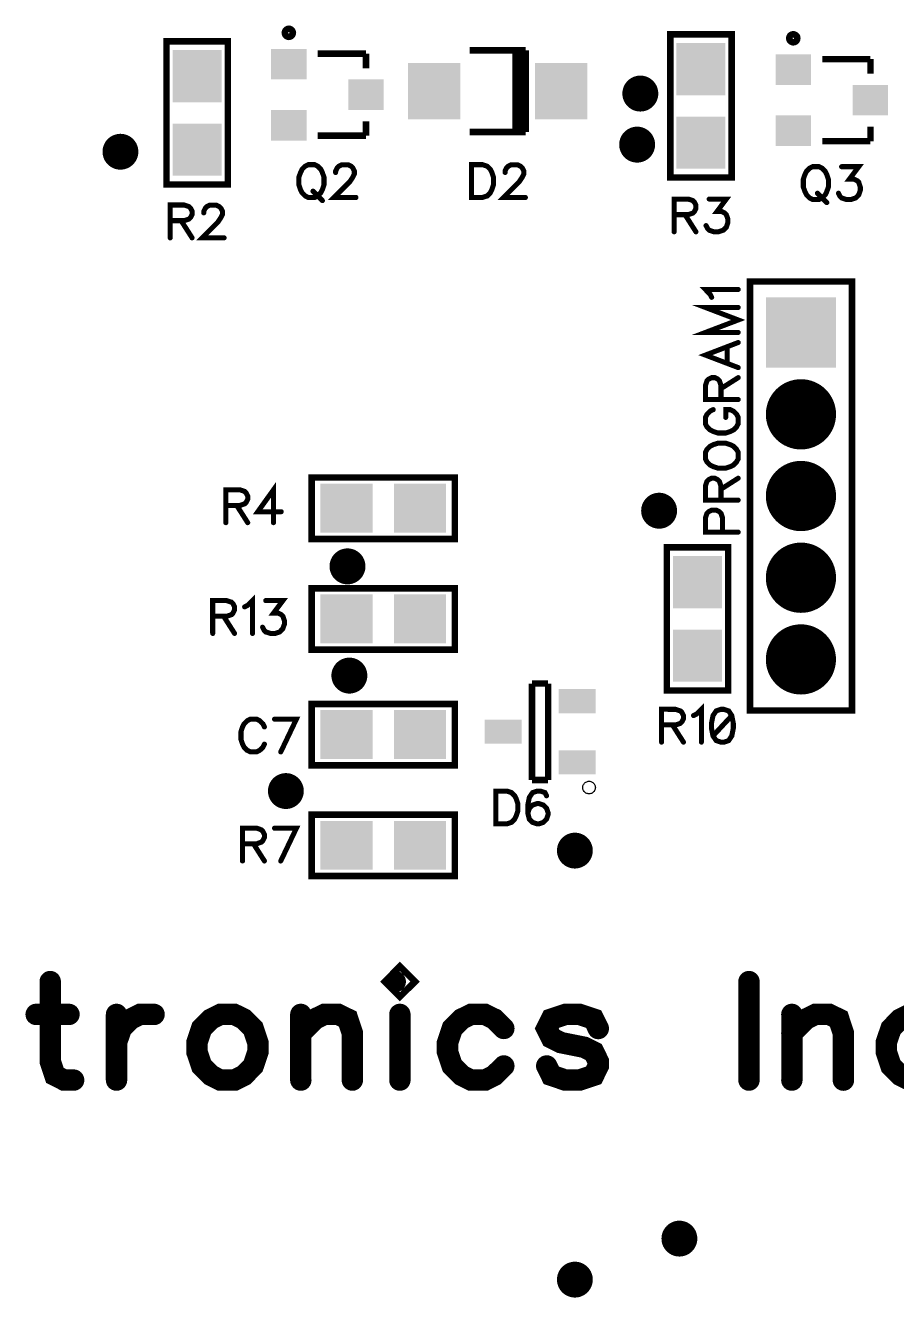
# Model space of a CAD drawing. Extents: x 0 to 5.24, y 0 to 4.77.
# Drawn here: x 2.545 to 3.612, y 1.208 to 2.765 of the extents above; entities that cross this region are included whole.
import ezdxf

# ---------------------------------------------------------------- set-up
doc = ezdxf.new("R2010")
doc.units = 0
doc.header["$MEASUREMENT"] = 0
for name, color, linetype in [('TOP_MASK', 6, 'Continuous'), ('TOP_PASTE', 7, 'Continuous'), ('TOP_SILK', 3, 'Continuous')]:
    doc.layers.add(name, color=color, linetype=linetype)

msp = doc.modelspace()

# ---------------------------------------------------------------- linework, layer by layer
at = {"layer": 'TOP_MASK', "linetype": 'Continuous'}
for points, const_width in [([(3.287, 2.6817, 1), (3.309, 2.6817, 1), (3.287, 2.6817, 1)], 0.022), ([(2.6504, 2.6105, 1), (2.6723, 2.6105, 1), (2.6504, 2.6105, 1)], 0.022), ([(3.2831, 2.6192, 1), (3.3051, 2.6192, 1), (3.2831, 2.6192, 1)], 0.022), ([(3.4732, 2.2891, 1), (3.5162, 2.2891, 1), (3.4732, 2.2891, 1)], 0.043), ([(3.4732, 2.1891, 1), (3.5162, 2.1891, 1), (3.4732, 2.1891, 1)], 0.043), ([(3.31, 2.1711, 1), (3.332, 2.1711, 1), (3.31, 2.1711, 1)], 0.022), ([(2.9284, 2.103, 1), (2.9504, 2.103, 1), (2.9284, 2.103, 1)], 0.022), ([(3.4732, 2.0891, 1), (3.5162, 2.0891, 1), (3.4732, 2.0891, 1)], 0.043), ([(3.4732, 1.9891, 1), (3.5161, 1.9891, 1), (3.4732, 1.9891, 1)], 0.043), ([(2.9307, 1.9693, 1), (2.9527, 1.9693, 1), (2.9307, 1.9693, 1)], 0.022), ([(2.853, 1.828, 1), (2.8749, 1.828, 1), (2.853, 1.828, 1)], 0.022), ([(3.2069, 1.7551, 1), (3.2288, 1.7551, 1), (3.2069, 1.7551, 1)], 0.022), ([(3.3349, 1.2802, 1), (3.3568, 1.2802, 1), (3.3349, 1.2802, 1)], 0.022), ([(3.2069, 1.23, 1), (3.2288, 1.23, 1), (3.2069, 1.23, 1)], 0.022)]:
    msp.add_lwpolyline(points, format="xyb", dxfattribs=dict(at, const_width=const_width))
at = {"layer": 'TOP_MASK'}
for points in [[(3.3423, 2.7436), (3.4023, 2.7436), (3.3423, 2.6797), (3.4023, 2.6797)], [(2.7253, 2.735), (2.7852, 2.735), (2.7253, 2.6711), (2.7852, 2.6711)], [(2.8459, 2.7364), (2.8892, 2.7364), (2.8459, 2.699), (2.8892, 2.699)], [(3.4636, 2.7297), (3.5069, 2.7297), (3.4636, 2.6923), (3.5069, 2.6923)], [(3.0135, 2.7192), (3.0774, 2.7192), (3.0135, 2.6502), (3.0774, 2.6502)], [(3.1692, 2.7192), (3.2332, 2.7192), (3.1692, 2.6503), (3.2332, 2.6503)], [(2.9404, 2.699), (2.9837, 2.699), (2.9404, 2.6616), (2.9837, 2.6616)], [(3.5581, 2.6923), (3.6014, 2.6923), (3.5581, 2.6549), (3.6014, 2.6549)], [(2.8459, 2.6616), (2.8892, 2.6616), (2.8459, 2.6242), (2.8892, 2.6242)], [(3.3423, 2.6536), (3.4023, 2.6536), (3.3423, 2.5897), (3.4023, 2.5897)], [(3.4636, 2.6549), (3.507, 2.6549), (3.4636, 2.6175), (3.507, 2.6175)], [(2.7253, 2.645), (2.7852, 2.645), (2.7253, 2.5811), (2.7852, 2.5811)], [(3.4517, 2.4321), (3.5376, 2.4321), (3.4517, 2.3461), (3.5376, 2.3461)], [(2.9063, 2.2041), (2.9702, 2.2041), (2.9063, 2.1442), (2.9702, 2.1442)], [(2.9963, 2.2041), (3.0602, 2.2041), (2.9963, 2.1442), (3.0602, 2.1442)], [(3.338, 2.1156), (3.3979, 2.1156), (3.338, 2.0517), (3.3979, 2.0517)], [(2.9063, 2.0686), (2.9702, 2.0686), (2.9063, 2.0087), (2.9702, 2.0087)], [(2.9963, 2.0686), (3.0602, 2.0686), (2.9963, 2.0087), (3.0602, 2.0087)], [(3.338, 2.0256), (3.3979, 2.0256), (3.338, 1.9617), (3.3979, 1.9617)], [(3.1979, 1.9527), (3.2432, 1.9527), (3.1979, 1.9232), (3.2432, 1.9232)], [(2.9063, 1.927), (2.9702, 1.927), (2.9063, 1.8671), (2.9702, 1.8671)], [(2.9963, 1.9271), (3.0602, 1.9271), (2.9963, 1.8671), (3.0602, 1.8671)], [(3.1073, 1.9153), (3.1526, 1.9153), (3.1073, 1.8858), (3.1526, 1.8858)], [(3.1979, 1.8779), (3.2432, 1.8779), (3.1979, 1.8484), (3.2432, 1.8484)], [(2.9063, 1.7915), (2.9702, 1.7915), (2.9063, 1.7316), (2.9702, 1.7316)], [(2.9963, 1.7915), (3.0602, 1.7915), (2.9963, 1.7316), (3.0602, 1.7316)]]:
    msp.add_solid(points, dxfattribs=at)
at = {"layer": 'TOP_PASTE'}
for points in [[(2.7292, 2.7311), (2.7813, 2.7311), (2.7292, 2.675), (2.7813, 2.675)], [(2.8499, 2.7325), (2.8853, 2.7325), (2.8499, 2.7029), (2.8853, 2.7029)], [(3.3463, 2.7397), (3.3983, 2.7397), (3.3463, 2.6836), (3.3983, 2.6836)], [(3.4676, 2.7258), (3.503, 2.7258), (3.4676, 2.6962), (3.503, 2.6962)], [(3.0174, 2.7152), (3.0735, 2.7152), (3.0174, 2.6542), (3.0735, 2.6542)], [(3.1732, 2.7153), (3.2292, 2.7153), (3.1732, 2.6542), (3.2292, 2.6542)], [(2.9444, 2.6951), (2.9798, 2.6951), (2.9444, 2.6655), (2.9798, 2.6655)], [(3.5621, 2.6884), (3.5975, 2.6884), (3.5621, 2.6588), (3.5975, 2.6588)], [(2.8499, 2.6576), (2.8853, 2.6576), (2.8499, 2.6281), (2.8853, 2.6281)], [(3.3463, 2.6497), (3.3983, 2.6497), (3.3463, 2.5936), (3.3983, 2.5936)], [(3.4676, 2.6509), (3.503, 2.6509), (3.4676, 2.6214), (3.503, 2.6214)], [(2.7292, 2.6411), (2.7813, 2.6411), (2.7292, 2.585), (2.7813, 2.585)], [(2.9102, 2.2002), (2.9663, 2.2002), (2.9102, 2.1481), (2.9663, 2.1481)], [(3.0002, 2.2002), (3.0563, 2.2002), (3.0002, 2.1481), (3.0563, 2.1481)], [(3.342, 2.1117), (3.394, 2.1117), (3.342, 2.0556), (3.394, 2.0556)], [(2.9102, 2.0647), (2.9663, 2.0647), (2.9102, 2.0126), (2.9663, 2.0126)], [(3.0002, 2.0647), (3.0563, 2.0647), (3.0002, 2.0126), (3.0563, 2.0126)], [(3.3419, 2.0217), (3.394, 2.0217), (3.3419, 1.9656), (3.394, 1.9656)], [(3.2018, 1.9488), (3.2392, 1.9488), (3.2018, 1.9271), (3.2392, 1.9271)], [(2.9102, 1.9231), (2.9663, 1.9231), (2.9102, 1.8711), (2.9663, 1.8711)], [(3.0002, 1.9231), (3.0563, 1.9231), (3.0002, 1.8711), (3.0563, 1.8711)], [(3.1113, 1.9114), (3.1487, 1.9114), (3.1113, 1.8897), (3.1487, 1.8897)], [(3.2018, 1.874), (3.2392, 1.874), (3.2018, 1.8523), (3.2392, 1.8523)], [(2.9102, 1.7876), (2.9663, 1.7876), (2.9102, 1.7355), (2.9663, 1.7355)], [(3.0002, 1.7876), (3.0563, 1.7876), (3.0002, 1.7355), (3.0563, 1.7355)]]:
    msp.add_solid(points, dxfattribs=at)
at = {"layer": 'TOP_SILK', "linetype": 'Continuous'}
for points, const_width in [([(2.8676, 2.7511), (2.8691, 2.7514), (2.8705, 2.7521), (2.8715, 2.7532), (2.8722, 2.7545), (2.8725, 2.7561), (2.8722, 2.7576), (2.8715, 2.759), (2.8705, 2.76), (2.8691, 2.7607), (2.8676, 2.761), (2.866, 2.7607), (2.8647, 2.76), (2.8636, 2.759), (2.8629, 2.7576), (2.8626, 2.7561), (2.8629, 2.7545), (2.8636, 2.7532), (2.8647, 2.7521), (2.866, 2.7514), (2.8676, 2.7511)], 0.008), ([(3.3347, 2.579), (3.4099, 2.579), (3.4099, 2.7543), (3.3348, 2.7543), (3.3347, 2.579)], 0.008), ([(3.4853, 2.7444), (3.4868, 2.7447), (3.4882, 2.7454), (3.4893, 2.7465), (3.49, 2.7478), (3.4902, 2.7494), (3.49, 2.7509), (3.4893, 2.7523), (3.4882, 2.7533), (3.4868, 2.754), (3.4853, 2.7543), (3.4838, 2.754), (3.4824, 2.7533), (3.4813, 2.7523), (3.4806, 2.7509), (3.4804, 2.7494), (3.4806, 2.7478), (3.4813, 2.7465), (3.4824, 2.7454), (3.4838, 2.7447), (3.4853, 2.7444)], 0.008), ([(2.7177, 2.5704), (2.7928, 2.5704), (2.7928, 2.7457), (2.7177, 2.7457), (2.7177, 2.5704)], 0.008), ([(2.903, 2.7305), (2.9621, 2.7305)], 0.008), ([(2.9621, 2.7305), (2.9621, 2.7127)], 0.008), ([(3.0889, 2.7347), (3.1577, 2.7347)], 0.008), ([(3.1452, 2.6347), (3.1452, 2.7347)], 0.008), ([(3.1515, 2.6347), (3.1515, 2.7347)], 0.008), ([(3.1577, 2.6347), (3.1577, 2.7347)], 0.008), ([(3.5208, 2.7238), (3.5798, 2.7238)], 0.008), ([(3.5798, 2.7238), (3.5798, 2.706)], 0.008), ([(2.9621, 2.6479), (2.9621, 2.6301)], 0.008), ([(2.903, 2.6301), (2.9621, 2.6301)], 0.008), ([(3.089, 2.6347), (3.1577, 2.6347)], 0.008), ([(3.5798, 2.6412), (3.5798, 2.6234)], 0.008), ([(3.5208, 2.6234), (3.5798, 2.6234)], 0.008), ([(2.8914, 2.5947), (2.8876, 2.5928), (2.8838, 2.589), (2.8819, 2.5851), (2.8799, 2.5794), (2.8799, 2.5698), (2.8819, 2.5641), (2.8838, 2.5603), (2.8876, 2.5564), (2.8914, 2.5545), (2.8991, 2.5545), (2.9029, 2.5564), (2.9067, 2.5603), (2.9086, 2.5641), (2.9106, 2.5698), (2.9106, 2.5794), (2.9086, 2.5851), (2.9067, 2.589), (2.9029, 2.5928), (2.8991, 2.5947), (2.8914, 2.5947)], 0.0062), ([(2.9249, 2.5851), (2.9249, 2.587), (2.9268, 2.5908), (2.9287, 2.5927), (2.9325, 2.5946), (2.9402, 2.5946), (2.944, 2.5927), (2.9459, 2.5908), (2.9478, 2.587), (2.9478, 2.5832), (2.9459, 2.5793), (2.9421, 2.5736), (2.9229, 2.5545), (2.9497, 2.5545)], 0.0062), ([(3.0913, 2.5947), (3.0913, 2.5545), (3.1047, 2.5545), (3.1105, 2.5564), (3.1143, 2.5602), (3.1162, 2.5641), (3.1181, 2.5698), (3.1181, 2.5794), (3.1162, 2.5851), (3.1143, 2.5889), (3.1105, 2.5928), (3.1047, 2.5947), (3.0913, 2.5947)], 0.0062), ([(3.1324, 2.5851), (3.1324, 2.587), (3.1343, 2.5908), (3.1362, 2.5927), (3.1401, 2.5946), (3.1477, 2.5946), (3.1515, 2.5927), (3.1534, 2.5908), (3.1554, 2.587), (3.1554, 2.5832), (3.1534, 2.5793), (3.1496, 2.5736), (3.1305, 2.5545), (3.1573, 2.5545)], 0.0062), ([(3.5091, 2.5922), (3.5053, 2.5903), (3.5015, 2.5865), (3.4996, 2.5826), (3.4976, 2.5769), (3.4976, 2.5673), (3.4996, 2.5616), (3.5015, 2.5578), (3.5053, 2.554), (3.5091, 2.5521), (3.5168, 2.5521), (3.5206, 2.554), (3.5244, 2.5578), (3.5263, 2.5616), (3.5283, 2.5674), (3.5283, 2.5769), (3.5263, 2.5826), (3.5244, 2.5865), (3.5206, 2.5903), (3.5168, 2.5922), (3.5091, 2.5922)], 0.0062), ([(3.5445, 2.5922), (3.5655, 2.5922), (3.554, 2.5769), (3.5598, 2.5769), (3.5636, 2.575), (3.5655, 2.5731), (3.5674, 2.5673), (3.5674, 2.5635), (3.5655, 2.5578), (3.5617, 2.5539), (3.5559, 2.552), (3.5502, 2.552), (3.5445, 2.5539), (3.5426, 2.5559), (3.5406, 2.5597)], 0.0062), ([(2.8972, 2.5622), (2.9086, 2.5507)], 0.0062), ([(3.3393, 2.5335), (3.3565, 2.5335), (3.3623, 2.5354), (3.3642, 2.5373), (3.3661, 2.5412), (3.3661, 2.545), (3.3642, 2.5488), (3.3623, 2.5507), (3.3565, 2.5526), (3.3393, 2.5526), (3.3393, 2.5125)], 0.0062), ([(3.3823, 2.5526), (3.4033, 2.5526), (3.3919, 2.5373), (3.3976, 2.5373), (3.4014, 2.5354), (3.4033, 2.5335), (3.4053, 2.5278), (3.4053, 2.524), (3.4033, 2.5182), (3.3995, 2.5144), (3.3938, 2.5125), (3.388, 2.5125), (3.3823, 2.5144), (3.3804, 2.5163), (3.3785, 2.5201)], 0.0062), ([(3.5149, 2.5597), (3.5263, 2.5482)], 0.0062), ([(2.7223, 2.5261), (2.7395, 2.5261), (2.7452, 2.5281), (2.7472, 2.53), (2.7491, 2.5338), (2.7491, 2.5376), (2.7472, 2.5414), (2.7452, 2.5434), (2.7395, 2.5453), (2.7223, 2.5453), (2.7223, 2.5051)], 0.0062), ([(2.7634, 2.5357), (2.7634, 2.5376), (2.7653, 2.5414), (2.7672, 2.5433), (2.771, 2.5452), (2.7787, 2.5452), (2.7825, 2.5433), (2.7844, 2.5414), (2.7863, 2.5376), (2.7863, 2.5338), (2.7844, 2.5299), (2.7806, 2.5242), (2.7614, 2.5051), (2.7882, 2.5051)], 0.0062), ([(2.7357, 2.5261), (2.7491, 2.5051)], 0.0062), ([(3.3527, 2.5335), (3.3661, 2.5125)], 0.0062), ([(3.3854, 2.4323), (3.3834, 2.4361), (3.3777, 2.4419), (3.4179, 2.4419)], 0.0062), ([(3.5572, 2.4516), (3.4322, 2.4516), (3.4322, 1.9266), (3.5572, 1.9266), (3.5572, 2.4516)], 0.008), ([(3.4179, 2.4199), (3.3777, 2.4199), (3.4179, 2.4046), (3.3777, 2.3893), (3.4179, 2.3893)], 0.0062), ([(3.4179, 2.377), (3.3777, 2.3616), (3.4179, 2.3463)], 0.0062), ([(3.4045, 2.3521), (3.4045, 2.3712)], 0.0062), ([(3.3968, 2.3072), (3.3968, 2.3244), (3.3949, 2.3301), (3.393, 2.3321), (3.3892, 2.334), (3.3853, 2.334), (3.3815, 2.3321), (3.3796, 2.3301), (3.3777, 2.3244), (3.3777, 2.3072), (3.4179, 2.3072)], 0.0062), ([(3.3968, 2.3206), (3.4179, 2.334)], 0.0062), ([(3.3872, 2.2948), (3.3834, 2.2929), (3.3796, 2.2891), (3.3777, 2.2853), (3.3777, 2.2776), (3.3796, 2.2738), (3.3834, 2.27), (3.3872, 2.2681), (3.393, 2.2662), (3.4026, 2.2662), (3.4083, 2.2681), (3.4121, 2.27), (3.4159, 2.2738), (3.4179, 2.2776), (3.4179, 2.2853), (3.4159, 2.2891), (3.4121, 2.2929), (3.4083, 2.2948), (3.4026, 2.2948), (3.4026, 2.2853)], 0.0062), ([(3.3777, 2.2347), (3.3796, 2.2309), (3.3834, 2.227), (3.3872, 2.2251), (3.393, 2.2232), (3.4026, 2.2232), (3.4083, 2.2251), (3.4121, 2.227), (3.4159, 2.2309), (3.4179, 2.2347), (3.4179, 2.2423), (3.4159, 2.2461), (3.4121, 2.25), (3.4083, 2.2519), (3.4026, 2.2538), (3.393, 2.2538), (3.3872, 2.2519), (3.3834, 2.25), (3.3796, 2.2462), (3.3777, 2.2423), (3.3777, 2.2347)], 0.0062), ([(3.0709, 2.1366), (3.0709, 2.2117), (2.8956, 2.2117), (2.8956, 2.1366), (3.0709, 2.1366)], 0.008), ([(3.3968, 2.1841), (3.3968, 2.2013), (3.3949, 2.207), (3.393, 2.2089), (3.3892, 2.2109), (3.3853, 2.2109), (3.3815, 2.209), (3.3796, 2.207), (3.3777, 2.2013), (3.3777, 2.1841), (3.4179, 2.1841)], 0.0062), ([(3.3968, 2.1975), (3.4179, 2.2109)], 0.0062), ([(2.7904, 2.1775), (2.8076, 2.1775), (2.8134, 2.1795), (2.8153, 2.1814), (2.8172, 2.1852), (2.8172, 2.189), (2.8153, 2.1928), (2.8134, 2.1948), (2.8076, 2.1967), (2.7904, 2.1967), (2.7904, 2.1565)], 0.0062), ([(2.8487, 2.1565), (2.8487, 2.1966), (2.8296, 2.1699), (2.8583, 2.1699)], 0.0062), ([(2.8038, 2.1775), (2.8172, 2.1565)], 0.0062), ([(3.3987, 2.1449), (3.3987, 2.1622), (3.3968, 2.1679), (3.3949, 2.1698), (3.3911, 2.1717), (3.3853, 2.1717), (3.3815, 2.1698), (3.3796, 2.1679), (3.3777, 2.1622), (3.3777, 2.1449), (3.4179, 2.1449)], 0.0062), ([(3.4055, 2.1263), (3.3304, 2.1263), (3.3304, 1.951), (3.4055, 1.951), (3.4055, 2.1263)], 0.008), ([(2.8956, 2.0762), (2.8956, 2.0011), (3.0709, 2.0011), (3.0709, 2.0762), (2.8956, 2.0762)], 0.008), ([(2.7743, 2.042), (2.7915, 2.042), (2.7973, 2.0439), (2.7992, 2.0458), (2.8011, 2.0496), (2.8011, 2.0535), (2.7992, 2.0573), (2.7973, 2.0592), (2.7915, 2.0611), (2.7743, 2.0611), (2.7743, 2.0209)], 0.0062), ([(2.8135, 2.0534), (2.8173, 2.0554), (2.8231, 2.0611), (2.823, 2.0209)], 0.0062), ([(2.8392, 2.0611), (2.8603, 2.0611), (2.8488, 2.0458), (2.8545, 2.0458), (2.8583, 2.0439), (2.8603, 2.042), (2.8622, 2.0362), (2.8622, 2.0324), (2.8602, 2.0267), (2.8564, 2.0228), (2.8507, 2.0209), (2.845, 2.0209), (2.8392, 2.0228), (2.8373, 2.0248), (2.8354, 2.0286)], 0.0062), ([(2.7877, 2.042), (2.8011, 2.0209)], 0.0062), ([(3.1851, 1.9596), (3.1654, 1.9596)], 0.008), ([(3.1654, 1.9596), (3.1654, 1.8415)], 0.008), ([(3.1851, 1.8415), (3.1851, 1.9596)], 0.008), ([(2.8956, 1.9346), (2.8956, 1.8595), (3.0709, 1.8595), (3.0709, 1.9346), (2.8956, 1.9346)], 0.008), ([(3.324, 1.9089), (3.3412, 1.9089), (3.347, 1.9108), (3.3489, 1.9127), (3.3508, 1.9166), (3.3508, 1.9204), (3.3489, 1.9242), (3.347, 1.9261), (3.3412, 1.928), (3.324, 1.9281), (3.324, 1.8879)], 0.0062), ([(3.3632, 1.9204), (3.367, 1.9223), (3.3728, 1.928), (3.3728, 1.8879)], 0.0062), ([(3.3966, 1.928), (3.3909, 1.9261), (3.387, 1.9203), (3.3851, 1.9108), (3.3851, 1.9051), (3.387, 1.8955), (3.3909, 1.8898), (3.3966, 1.8879), (3.4004, 1.8878), (3.4062, 1.8898), (3.41, 1.8955), (3.4119, 1.905), (3.4119, 1.9108), (3.41, 1.9203), (3.4062, 1.9261), (3.4004, 1.928), (3.3966, 1.928)], 0.0062), ([(2.8377, 1.9065), (2.8358, 1.9103), (2.8319, 1.9141), (2.8281, 1.916), (2.8205, 1.916), (2.8166, 1.9141), (2.8128, 1.9103), (2.8109, 1.9065), (2.809, 1.9007), (2.809, 1.8912), (2.8109, 1.8854), (2.8128, 1.8816), (2.8166, 1.8778), (2.8205, 1.8759), (2.8281, 1.8759), (2.8319, 1.8778), (2.8358, 1.8816), (2.8377, 1.8854)], 0.0062), ([(2.8577, 1.8759), (2.8768, 1.916), (2.85, 1.916)], 0.0062), ([(3.41, 1.9203), (3.387, 1.8955)], 0.0062), ([(3.3374, 1.9089), (3.3508, 1.8879)], 0.0062), ([(3.1654, 1.8415), (3.1851, 1.8415)], 0.008), ([(3.1211, 1.828), (3.1211, 1.7878), (3.1345, 1.7878), (3.1402, 1.7897), (3.1441, 1.7936), (3.146, 1.7974), (3.1479, 1.8031), (3.1479, 1.8127), (3.146, 1.8184), (3.1441, 1.8222), (3.1402, 1.8261), (3.1345, 1.828), (3.1211, 1.828)], 0.0062), ([(3.1832, 1.8222), (3.1813, 1.8261), (3.1755, 1.828), (3.1717, 1.828), (3.166, 1.826), (3.1621, 1.8203), (3.1602, 1.8108), (3.1602, 1.8012), (3.1621, 1.7936), (3.166, 1.7897), (3.1717, 1.7878), (3.1736, 1.7878), (3.1793, 1.7897), (3.1832, 1.7936), (3.1851, 1.7993), (3.1851, 1.8012), (3.1832, 1.8069), (3.1793, 1.8108), (3.1736, 1.8127), (3.1717, 1.8127), (3.166, 1.8108), (3.1621, 1.8069), (3.1602, 1.8012)], 0.0062), ([(3.0709, 1.724), (3.0709, 1.7991), (2.8956, 1.7991), (2.8956, 1.724), (3.0709, 1.724)], 0.008), ([(2.8109, 1.7634), (2.8281, 1.7634), (2.8338, 1.7654), (2.8358, 1.7673), (2.8377, 1.7711), (2.8377, 1.7749), (2.8358, 1.7787), (2.8338, 1.7806), (2.8281, 1.7826), (2.8109, 1.7825), (2.8109, 1.7424)], 0.0062), ([(2.8577, 1.7424), (2.8768, 1.7825), (2.85, 1.7825)], 0.0062), ([(2.8243, 1.7634), (2.8377, 1.7424)], 0.0062), ([(2.5754, 1.5948), (2.5754, 1.4972), (2.5811, 1.48), (2.5926, 1.4742), (2.604, 1.4742)], 0.0262), ([(2.9979, 1.5948), (3.0036, 1.5891), (3.0094, 1.5948), (3.0036, 1.6006), (2.9979, 1.5948)], 0.0262), ([(3.4311, 1.5948), (3.4311, 1.4742)], 0.0262), ([(2.5581, 1.5546), (2.5983, 1.5546)], 0.0262), ([(2.6565, 1.5546), (2.6565, 1.4742)], 0.0262), ([(2.6565, 1.5201), (2.6624, 1.5374), (2.6738, 1.5489), (2.6853, 1.5546), (2.7026, 1.5546)], 0.0262), ([(2.7837, 1.5546), (2.7723, 1.5489), (2.7608, 1.5374), (2.755, 1.5201), (2.755, 1.5087), (2.7608, 1.4915), (2.7723, 1.48), (2.7837, 1.4742), (2.8009, 1.4742), (2.8125, 1.48), (2.8239, 1.4915), (2.8297, 1.5087), (2.8297, 1.5201), (2.8239, 1.5374), (2.8125, 1.5489), (2.8009, 1.5546), (2.7837, 1.5546)], 0.0262), ([(2.8822, 1.5546), (2.8822, 1.4742)], 0.0262), ([(2.8822, 1.5316), (2.8995, 1.5489), (2.911, 1.5546), (2.9281, 1.5546), (2.9397, 1.5489), (2.9454, 1.5316), (2.9454, 1.4742)], 0.0262), ([(3.0036, 1.5546), (3.0036, 1.4742)], 0.0262), ([(3.1309, 1.5374), (3.1193, 1.5489), (3.1078, 1.5546), (3.0907, 1.5546), (3.0791, 1.5489), (3.0677, 1.5374), (3.0619, 1.5201), (3.0619, 1.5087), (3.0677, 1.4915), (3.0791, 1.48), (3.0907, 1.4742), (3.1078, 1.4742), (3.1193, 1.48), (3.1309, 1.4915)], 0.0262), ([(3.2465, 1.5374), (3.2408, 1.5489), (3.2235, 1.5546), (3.2063, 1.5546), (3.1891, 1.5489), (3.1834, 1.5374), (3.1891, 1.5259), (3.2006, 1.5201), (3.2293, 1.5144), (3.2408, 1.5087), (3.2465, 1.4972), (3.2465, 1.4915), (3.2408, 1.48), (3.2235, 1.4742), (3.2063, 1.4742), (3.1891, 1.48), (3.1834, 1.4915)], 0.0262), ([(3.4836, 1.5546), (3.4836, 1.4742)], 0.0262), ([(3.4836, 1.5316), (3.5008, 1.5489), (3.5123, 1.5546), (3.5295, 1.5546), (3.541, 1.5489), (3.5467, 1.5316), (3.5467, 1.4742)], 0.0262), ([(3.6682, 1.5374), (3.6566, 1.5489), (3.6451, 1.5546), (3.628, 1.5546), (3.6164, 1.5489), (3.605, 1.5374), (3.5992, 1.5201), (3.5992, 1.5087), (3.605, 1.4915), (3.6164, 1.48), (3.628, 1.4742), (3.6451, 1.4742), (3.6566, 1.48), (3.6682, 1.4915)], 0.0262)]:
    msp.add_lwpolyline(points, dxfattribs=dict(at, const_width=const_width))
for points, const_width in [([(2.8899, 2.5947, 1), (2.893, 2.5947, 1), (2.8899, 2.5947, 1)], 0.0031), ([(2.9233, 2.5851, 1), (2.9264, 2.5851, 1), (2.9233, 2.5851, 1)], 0.0031), ([(3.0898, 2.5947, 1), (3.0929, 2.5947, 1), (3.0898, 2.5947, 1)], 0.0031), ([(3.1309, 2.5851, 1), (3.134, 2.5851, 1), (3.1309, 2.5851, 1)], 0.0031), ([(3.5076, 2.5922, 1), (3.5107, 2.5922, 1), (3.5076, 2.5922, 1)], 0.0031), ([(3.5429, 2.5922, 1), (3.546, 2.5922, 1), (3.5429, 2.5922, 1)], 0.0031), ([(2.8956, 2.5622, 1), (2.8987, 2.5622, 1), (2.8956, 2.5622, 1)], 0.0031), ([(2.9071, 2.5507, 1), (2.9102, 2.5507, 1), (2.9071, 2.5507, 1)], 0.0031), ([(2.9482, 2.5545, 1), (2.9513, 2.5545, 1), (2.9482, 2.5545, 1)], 0.0031), ([(3.1557, 2.5545, 1), (3.1588, 2.5545, 1), (3.1557, 2.5545, 1)], 0.0031), ([(3.3808, 2.5526, 1), (3.3839, 2.5526, 1), (3.3808, 2.5526, 1)], 0.0031), ([(3.5133, 2.5597, 1), (3.5164, 2.5597, 1), (3.5133, 2.5597, 1)], 0.0031), ([(3.5391, 2.5597, 1), (3.5422, 2.5597, 1), (3.5391, 2.5597, 1)], 0.0031), ([(2.7618, 2.5357, 1), (2.7649, 2.5357, 1), (2.7618, 2.5357, 1)], 0.0031), ([(3.5248, 2.5482, 1), (3.5279, 2.5482, 1), (3.5248, 2.5482, 1)], 0.0031), ([(2.7207, 2.5261, 1), (2.7238, 2.5261, 1), (2.7207, 2.5261, 1)], 0.0031), ([(2.7341, 2.5261, 1), (2.7372, 2.5261, 1), (2.7341, 2.5261, 1)], 0.0031), ([(3.3378, 2.5335, 1), (3.3409, 2.5335, 1), (3.3378, 2.5335, 1)], 0.0031), ([(3.3512, 2.5335, 1), (3.3543, 2.5335, 1), (3.3512, 2.5335, 1)], 0.0031), ([(3.3769, 2.5201, 1), (3.38, 2.5201, 1), (3.3769, 2.5201, 1)], 0.0031), ([(2.7207, 2.5051, 1), (2.7238, 2.5051, 1), (2.7207, 2.5051, 1)], 0.0031), ([(2.7475, 2.5051, 1), (2.7506, 2.5051, 1), (2.7475, 2.5051, 1)], 0.0031), ([(2.7867, 2.5051, 1), (2.7898, 2.5051, 1), (2.7867, 2.5051, 1)], 0.0031), ([(3.3378, 2.5125, 1), (3.3409, 2.5125, 1), (3.3378, 2.5125, 1)], 0.0031), ([(3.3646, 2.5125, 1), (3.3677, 2.5125, 1), (3.3646, 2.5125, 1)], 0.0031), ([(3.4163, 2.4419, 1), (3.4194, 2.4419, 1), (3.4163, 2.4419, 1)], 0.0031), ([(3.3838, 2.4323, 1), (3.3869, 2.4323, 1), (3.3838, 2.4323, 1)], 0.0031), ([(3.4163, 2.4199, 1), (3.4194, 2.4199, 1), (3.4163, 2.4199, 1)], 0.0031), ([(3.4163, 2.3893, 1), (3.4194, 2.3893, 1), (3.4163, 2.3893, 1)], 0.0031), ([(3.4029, 2.3712, 1), (3.406, 2.3712, 1), (3.4029, 2.3712, 1)], 0.0031), ([(3.4163, 2.377, 1), (3.4194, 2.377, 1), (3.4163, 2.377, 1)], 0.0031), ([(3.4029, 2.3521, 1), (3.406, 2.3521, 1), (3.4029, 2.3521, 1)], 0.0031), ([(3.4163, 2.3463, 1), (3.4194, 2.3463, 1), (3.4163, 2.3463, 1)], 0.0031), ([(3.4163, 2.334, 1), (3.4194, 2.334, 1), (3.4163, 2.334, 1)], 0.0031), ([(3.3953, 2.3206, 1), (3.3984, 2.3206, 1), (3.3953, 2.3206, 1)], 0.0031), ([(3.3953, 2.3072, 1), (3.3984, 2.3072, 1), (3.3953, 2.3072, 1)], 0.0031), ([(3.4163, 2.3072, 1), (3.4194, 2.3072, 1), (3.4163, 2.3072, 1)], 0.0031), ([(3.3857, 2.2948, 1), (3.3888, 2.2948, 1), (3.3857, 2.2948, 1)], 0.0031), ([(3.401, 2.2853, 1), (3.4041, 2.2853, 1), (3.401, 2.2853, 1)], 0.0031), ([(3.3761, 2.2347, 1), (3.3792, 2.2347, 1), (3.3761, 2.2347, 1)], 0.0031), ([(3.4163, 2.2109, 1), (3.4194, 2.2109, 1), (3.4163, 2.2109, 1)], 0.0031), ([(3.3953, 2.1975, 1), (3.3984, 2.1975, 1), (3.3953, 2.1975, 1)], 0.0031), ([(2.7889, 2.1775, 1), (2.792, 2.1775, 1), (2.7889, 2.1775, 1)], 0.0031), ([(2.8023, 2.1775, 1), (2.8054, 2.1775, 1), (2.8023, 2.1775, 1)], 0.0031), ([(3.3953, 2.1841, 1), (3.3984, 2.1841, 1), (3.3953, 2.1841, 1)], 0.0031), ([(3.4163, 2.1841, 1), (3.4194, 2.1841, 1), (3.4163, 2.1841, 1)], 0.0031), ([(2.8567, 2.1699, 1), (2.8598, 2.1699, 1), (2.8567, 2.1699, 1)], 0.0031), ([(2.7889, 2.1565, 1), (2.792, 2.1565, 1), (2.7889, 2.1565, 1)], 0.0031), ([(2.8157, 2.1565, 1), (2.8188, 2.1565, 1), (2.8157, 2.1565, 1)], 0.0031), ([(2.8472, 2.1565, 1), (2.8503, 2.1565, 1), (2.8472, 2.1565, 1)], 0.0031), ([(3.3972, 2.1449, 1), (3.4003, 2.1449, 1), (3.3972, 2.1449, 1)], 0.0031), ([(3.4163, 2.1449, 1), (3.4194, 2.1449, 1), (3.4163, 2.1449, 1)], 0.0031), ([(2.8119, 2.0534, 1), (2.815, 2.0534, 1), (2.8119, 2.0534, 1)], 0.0031), ([(2.8377, 2.0611, 1), (2.8408, 2.0611, 1), (2.8377, 2.0611, 1)], 0.0031), ([(2.7728, 2.042, 1), (2.7759, 2.042, 1), (2.7728, 2.042, 1)], 0.0031), ([(2.7862, 2.042, 1), (2.7893, 2.042, 1), (2.7862, 2.042, 1)], 0.0031), ([(2.8339, 2.0286, 1), (2.8369, 2.0286, 1), (2.8339, 2.0286, 1)], 0.0031), ([(2.7728, 2.0209, 1), (2.7759, 2.0209, 1), (2.7728, 2.0209, 1)], 0.0031), ([(2.7996, 2.0209, 1), (2.8026, 2.0209, 1), (2.7996, 2.0209, 1)], 0.0031), ([(2.8215, 2.0209, 1), (2.8246, 2.0209, 1), (2.8215, 2.0209, 1)], 0.0031), ([(3.3951, 1.928, 1), (3.3982, 1.928, 1), (3.3951, 1.928, 1)], 0.0031), ([(2.8485, 1.916, 1), (2.8516, 1.916, 1), (2.8485, 1.916, 1)], 0.0031), ([(3.3616, 1.9204, 1), (3.3647, 1.9204, 1), (3.3616, 1.9204, 1)], 0.0031), ([(3.4084, 1.9203, 1), (3.4115, 1.9203, 1), (3.4084, 1.9203, 1)], 0.0031), ([(2.8361, 1.9065, 1), (2.8392, 1.9065, 1), (2.8361, 1.9065, 1)], 0.0031), ([(3.3225, 1.9089, 1), (3.3256, 1.9089, 1), (3.3225, 1.9089, 1)], 0.0031), ([(3.3359, 1.9089, 1), (3.339, 1.9089, 1), (3.3359, 1.9089, 1)], 0.0031), ([(2.8361, 1.8854, 1), (2.8392, 1.8854, 1), (2.8361, 1.8854, 1)], 0.0031), ([(3.3225, 1.8879, 1), (3.3256, 1.8879, 1), (3.3225, 1.8879, 1)], 0.0031), ([(3.3493, 1.8879, 1), (3.3524, 1.8879, 1), (3.3493, 1.8879, 1)], 0.0031), ([(3.3712, 1.8879, 1), (3.3743, 1.8879, 1), (3.3712, 1.8879, 1)], 0.0031), ([(3.3855, 1.8955, 1), (3.3886, 1.8955, 1), (3.3855, 1.8955, 1)], 0.0031), ([(2.8561, 1.8759, 1), (2.8592, 1.8759, 1), (2.8561, 1.8759, 1)], 0.0031), ([(3.1195, 1.828, 1), (3.1226, 1.828, 1), (3.1195, 1.828, 1)], 0.0031), ([(3.1816, 1.8222, 1), (3.1847, 1.8222, 1), (3.1816, 1.8222, 1)], 0.0031), ([(3.1587, 1.8012, 1), (3.1618, 1.8012, 1), (3.1587, 1.8012, 1)], 0.0031), ([(2.8485, 1.7825, 1), (2.8516, 1.7825, 1), (2.8485, 1.7825, 1)], 0.0031), ([(2.8093, 1.7634, 1), (2.8124, 1.7634, 1), (2.8093, 1.7634, 1)], 0.0031), ([(2.8227, 1.7634, 1), (2.8258, 1.7634, 1), (2.8227, 1.7634, 1)], 0.0031), ([(2.8093, 1.7424, 1), (2.8124, 1.7424, 1), (2.8093, 1.7424, 1)], 0.0031), ([(2.8361, 1.7424, 1), (2.8392, 1.7424, 1), (2.8361, 1.7424, 1)], 0.0031), ([(2.8561, 1.7424, 1), (2.8592, 1.7424, 1), (2.8561, 1.7424, 1)], 0.0031), ([(2.5688, 1.5948, 1), (2.5819, 1.5948, 1), (2.5688, 1.5948, 1)], 0.0131), ([(2.9913, 1.5948, 1), (3.0044, 1.5948, 1), (2.9913, 1.5948, 1)], 0.0131), ([(3.4245, 1.5948, 1), (3.4376, 1.5948, 1), (3.4245, 1.5948, 1)], 0.0131), ([(2.5516, 1.5546, 1), (2.5647, 1.5546, 1), (2.5516, 1.5546, 1)], 0.0131), ([(2.5918, 1.5546, 1), (2.6049, 1.5546, 1), (2.5918, 1.5546, 1)], 0.0131), ([(2.65, 1.5546, 1), (2.6631, 1.5546, 1), (2.65, 1.5546, 1)], 0.0131), ([(2.696, 1.5546, 1), (2.7091, 1.5546, 1), (2.696, 1.5546, 1)], 0.0131), ([(2.7771, 1.5546, 1), (2.7903, 1.5546, 1), (2.7771, 1.5546, 1)], 0.0131), ([(2.8757, 1.5546, 1), (2.8888, 1.5546, 1), (2.8757, 1.5546, 1)], 0.0131), ([(2.997, 1.5546, 1), (3.0101, 1.5546, 1), (2.997, 1.5546, 1)], 0.0131), ([(3.477, 1.5546, 1), (3.4901, 1.5546, 1), (3.477, 1.5546, 1)], 0.0131), ([(2.8757, 1.5316, 1), (2.8888, 1.5316, 1), (2.8757, 1.5316, 1)], 0.0131), ([(3.1243, 1.5374, 1), (3.1374, 1.5374, 1), (3.1243, 1.5374, 1)], 0.0131), ([(3.2399, 1.5374, 1), (3.2531, 1.5374, 1), (3.2399, 1.5374, 1)], 0.0131), ([(3.477, 1.5316, 1), (3.4901, 1.5316, 1), (3.477, 1.5316, 1)], 0.0131), ([(2.65, 1.5201, 1), (2.6631, 1.5201, 1), (2.65, 1.5201, 1)], 0.0131), ([(3.1243, 1.4915, 1), (3.1374, 1.4915, 1), (3.1243, 1.4915, 1)], 0.0131), ([(3.1768, 1.4915, 1), (3.1899, 1.4915, 1), (3.1768, 1.4915, 1)], 0.0131), ([(2.5975, 1.4742, 1), (2.6106, 1.4742, 1), (2.5975, 1.4742, 1)], 0.0131), ([(2.65, 1.4742, 1), (2.6631, 1.4742, 1), (2.65, 1.4742, 1)], 0.0131), ([(2.8757, 1.4742, 1), (2.8888, 1.4742, 1), (2.8757, 1.4742, 1)], 0.0131), ([(2.9388, 1.4742, 1), (2.9519, 1.4742, 1), (2.9388, 1.4742, 1)], 0.0131), ([(2.997, 1.4742, 1), (3.0101, 1.4742, 1), (2.997, 1.4742, 1)], 0.0131), ([(3.4245, 1.4742, 1), (3.4376, 1.4742, 1), (3.4245, 1.4742, 1)], 0.0131), ([(3.477, 1.4742, 1), (3.4901, 1.4742, 1), (3.477, 1.4742, 1)], 0.0131), ([(3.5401, 1.4742, 1), (3.5533, 1.4742, 1), (3.5401, 1.4742, 1)], 0.0131)]:
    msp.add_lwpolyline(points, format="xyb", dxfattribs=dict(at, const_width=const_width))
msp.add_lwpolyline([(3.2353, 1.84), (3.2363, 1.84), (3.2372, 1.8398), (3.2382, 1.8394), (3.2391, 1.839), (3.2399, 1.8384), (3.2407, 1.8378), (3.2414, 1.837), (3.2419, 1.8362), (3.2424, 1.8353), (3.2427, 1.8343), (3.2429, 1.8333), (3.243, 1.8323), (3.2429, 1.8313), (3.2427, 1.8303), (3.2424, 1.8294), (3.2419, 1.8285), (3.2414, 1.8276), (3.2407, 1.8269), (3.2399, 1.8262), (3.2391, 1.8256), (3.2382, 1.8252), (3.2372, 1.8249), (3.2363, 1.8247), (3.2353, 1.8246), (3.2352, 1.8246), (3.2342, 1.8247), (3.2332, 1.8249), (3.2323, 1.8252), (3.2314, 1.8256), (3.2305, 1.8262), (3.2298, 1.8269), (3.2291, 1.8276), (3.2286, 1.8285), (3.2281, 1.8294), (3.2278, 1.8303), (3.2276, 1.8313), (3.2275, 1.8323), (3.2276, 1.8333), (3.2278, 1.8343), (3.2281, 1.8353), (3.2286, 1.8362), (3.2291, 1.837), (3.2298, 1.8378), (3.2305, 1.8384), (3.2314, 1.839), (3.2323, 1.8394), (3.2332, 1.8398), (3.2342, 1.84), (3.2352, 1.84), (3.2353, 1.84)], dxfattribs=at)

doc.saveas('drawing.dxf')
